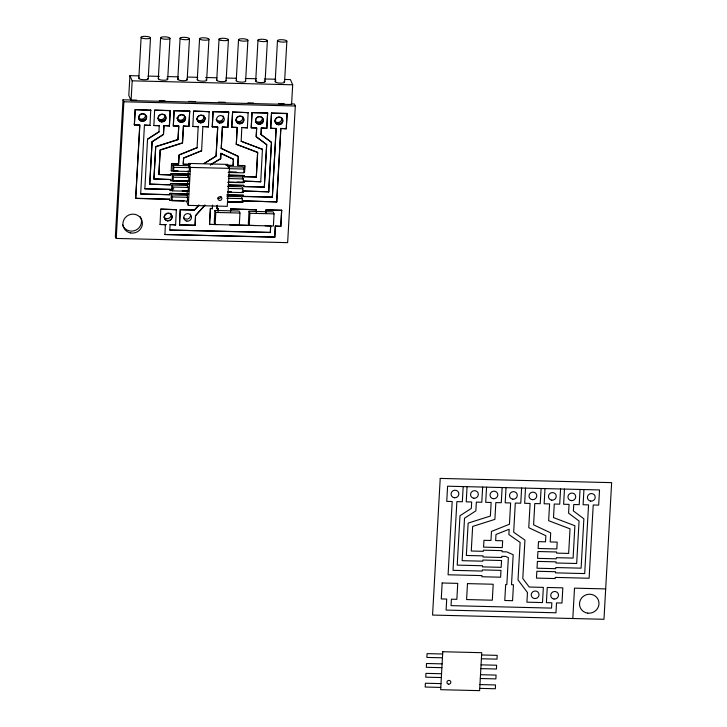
<?xml version="1.0" encoding="UTF-8"?>
<svg xmlns="http://www.w3.org/2000/svg" width="727" height="727" viewBox="0 0 727 727"><rect width="100%" height="100%" fill="white"/><g stroke="black" fill="none" stroke-linecap="round" stroke-linejoin="round"><path stroke-width="1.09" d="M136.649 100.117L123.027 99.781L115.357 236.429L116.229 238.429L287.647 242.645L295.307 105.997L294.435 104.006L291.036 103.916M116.229 238.429L123.899 101.78L123.027 99.781M138.957 75.872L129.915 75.644L128.806 95.382L131.078 100.571L291.582 104.524L292.69 84.786L290.427 79.597L284.775 79.461M131.078 100.571L132.187 80.833L129.915 75.644M134.304 124.844L139.757 124.971L135.649 198.235L169.627 199.271L135.731 198.435L139.848 125.171L134.304 124.844L135.158 109.659L150.825 110.24L135.158 109.659M134.395 125.044L135.24 109.859M138.83 78.198L141.129 37.204M169.864 193.373L188.647 194.036L169.864 193.373L169.882 194.709L140.665 193.991L144.437 125.089L149.971 125.426L144.437 125.089M148.208 78.898L150.498 37.904A4.707 1.172 3.2 0 0 143.764 36.386A4.707 1.172 3.2 0 0 143.183 38.386A4.707 1.172 3.2 0 0 150.507 37.886M144.855 188.775L170.182 189.402L144.855 188.775L147.545 139.193L158.877 131.878L147.545 139.193M149.971 125.426L150.743 110.041M189.111 183.967L170.418 183.504L170.436 184.84L149.698 184.14L152.088 141.656L163.421 134.331L163.911 125.571L169.455 125.907L163.911 125.571M149.789 184.331L152.088 141.656M153.87 125.517L159.322 125.653L153.87 125.517L154.633 110.141L170.218 110.522L169.455 125.907M158.313 78.68L160.612 37.677M153.897 178.915L170.736 179.533L153.897 178.915L155.714 146.563L177.951 139.511L178.715 125.935L173.262 125.798L174.116 110.613L189.702 111.004L188.929 126.38L183.395 126.053L188.929 126.38M153.988 179.115L155.714 146.563M158.968 132.069L159.24 125.453M189.665 174.098L170.972 173.635L170.99 174.971L158.831 174.48L160.204 149.889L182.45 142.837L183.395 126.053M158.913 174.68L160.204 149.889M152.17 141.856L163.511 134.531L164.002 125.771M167.683 79.37L169.982 38.386A4.707 1.172 3.2 0 0 163.239 36.868A4.707 1.172 3.2 0 0 162.657 38.867A4.707 1.172 3.2 0 0 169.991 38.367M160.022 224.498L165.474 224.634L160.022 224.498L160.785 209.112L176.452 209.694L160.785 209.112M169.364 125.707L170.218 110.522M275.397 226.197L280.858 226.333L275.315 225.997L274.779 237.202L164.92 234.503L165.383 224.434M155.796 146.763L178.042 139.711L178.806 126.135L173.353 125.998L174.116 110.613M183.867 200.761L169.564 200.407L169.545 199.071M172.317 190.592L170.118 190.538L170.091 189.202M178.288 180.66L189.374 181.132L170.672 180.669L170.645 179.333M177.824 170.963L171.227 170.8L171.517 163.766L178.533 163.939L171.517 163.766M177.788 79.161L180.087 38.158M186.921 195.318L171.336 194.927L171.118 198.725L171.99 200.725L187.575 201.106L187.148 191.265M171.672 188.856L171.89 185.058L187.475 185.449L188.338 187.439L188.129 191.237L172.544 190.856L171.672 188.856L173.898 188.911M172.444 175.189L172.226 178.987L173.099 180.987L188.684 181.368L188.893 177.57L188.02 175.58L172.444 175.189L173.317 177.188L173.099 180.987M188.575 165.711L172.999 165.32L172.781 169.118L173.653 171.118L189.238 171.499L189.447 167.701L188.575 165.711L188.702 163.43L227.66 164.393L229.405 168.382L227.278 206.341L188.32 205.377L186.575 201.388M270.362 232.54L270.635 225.888L270.362 232.54L169.854 230.059L170.063 224.552L175.607 224.879L170.063 224.552M171.99 200.725L172.208 196.926L171.336 194.927M172.544 190.856L172.762 187.057L171.89 185.058M173.653 171.118L173.871 167.319L172.999 165.32M178.533 163.939L179.042 154.869L196.999 147.708L179.133 155.069L178.624 164.138M175.607 224.879L176.37 209.503M160.294 150.089L182.541 143.037L183.477 126.253M187.166 79.852L189.456 38.867A4.707 1.172 3.2 0 0 182.722 37.341A4.707 1.172 3.2 0 0 182.141 39.349A4.707 1.172 3.2 0 0 189.465 38.84M204.914 205.05L195.536 215.519L195.081 225.361L179.496 224.979L180.26 209.594L194.409 209.939L198.825 205.014M179.496 224.979L180.26 209.594M183.213 164.057L183.549 157.941L201.506 150.78L183.64 158.141L183.295 164.257L190.31 164.429L183.295 164.257M188.847 126.18L189.702 111.004M187.366 187.348L187.757 180.387M187.92 177.479L188.248 171.527M188.32 205.377L190.447 167.419L188.702 163.43M192.828 126.48L198.28 126.616L192.828 126.48L193.591 111.095L209.267 111.676L193.591 111.095M197.271 79.643L199.571 38.64M197.09 147.908L198.198 126.416M195.081 225.361L195.536 215.519M201.597 150.98L202.869 126.525L208.413 126.861L202.869 126.525M208.949 39.322A4.707 1.172 3.2 0 1 201.615 39.831A4.707 1.172 3.2 0 1 202.197 37.822A4.707 1.172 3.2 0 1 208.949 39.322L206.641 80.334M208.413 126.861L209.176 111.476M212.22 126.762L217.673 126.889L216.037 156.041L204.014 163.548L216.128 156.241L217.764 127.089L212.22 126.762L213.075 111.576L228.66 111.958L227.887 127.343L222.353 127.007L227.887 127.343M212.311 126.961L213.075 111.576M216.746 80.115L219.045 39.122M217.264 224.57L209.476 224.379L210.367 208.44L212.402 208.685L210.367 208.44M209.558 224.579L210.457 208.631M212.32 208.485L212.502 205.15M212.402 208.685L212.593 205.35M214.938 210.448L214.256 222.598L215.128 224.588L215.81 212.448L214.938 210.448L239.092 211.039L239.965 213.038L239.283 225.188M216.991 208.594L218.245 208.831L216.991 208.594L217.182 205.232M217.082 208.794L217.264 205.432M210.412 164.974L220.663 158.795L220.872 153.288L233.422 159.168L233.167 165.483L226.152 165.311L233.167 165.483M221.153 148.299L238.256 156.323L237.747 165.402L244.763 165.574L244.463 172.599L244.854 165.774L237.838 165.602L238.347 156.523L221.244 148.499L222.353 127.007M220.663 158.795L220.872 153.288M221.244 148.499L222.435 127.207M218.064 212.011L218.164 208.631M226.124 80.815L228.414 39.821M227.805 127.143L228.66 111.958M228.805 175.062L244.208 175.443L244.236 176.779L256.313 177.079L257.685 152.488L236.302 144.364L237.238 127.57L231.704 127.234L232.549 112.058L248.225 112.64L232.549 112.058M231.786 127.434L232.64 112.258M236.23 80.597L238.529 39.594M230.45 212.12L230.623 208.931L256.422 209.767L230.623 208.931M233.076 165.283L233.422 159.168M230.532 212.32L230.713 209.131M236.302 144.364L237.156 127.37L231.704 127.234M241.155 141.265L262.547 149.398L241.155 141.265L241.827 127.489L247.371 127.825L241.827 127.489M245.599 81.297L247.898 40.303A4.707 1.172 3.2 0 0 241.155 38.785A4.707 1.172 3.2 0 0 240.573 40.785A4.707 1.172 3.2 0 0 247.907 40.285M242.464 178.815L242.564 176.915L228.096 176.561M226.988 196.299L241.455 196.653L242.327 198.653L242.118 202.451L227.651 202.097M227.542 186.43L242.009 186.784L242.882 188.784L242.673 192.582L228.196 192.219M242.564 176.915L243.436 178.915L243.227 182.713L227.642 182.323M227.533 166.665L243.118 167.046L243.99 169.046L243.781 172.844L228.196 172.453M227.406 201.833L242.809 202.206L242.782 200.87L276.76 201.906L242.782 200.87M286.329 128.779L280.786 128.443L286.329 128.779L287.092 113.394L271.507 113.012L270.662 128.197L276.196 128.534L272.343 197.235L243.127 196.517L243.1 195.181L227.705 194.8M243.336 191.001L268.745 191.828L243.336 191.001L243.363 192.337L241.155 192.282M266.845 128.297L261.311 127.97L266.845 128.297L267.618 112.921L252.033 112.531L251.178 127.716L256.631 127.852L256.14 136.612L266.709 144.673L264.328 187.157L243.681 186.648L243.654 185.312L228.26 184.931M229.614 182.123L243.918 182.468L243.89 181.132L260.729 181.741L243.89 181.132M242.809 202.206L242.873 201.07M243.127 196.517L243.1 195.181M243.363 192.337L243.427 191.201M243.681 186.648L243.654 185.312M243.918 182.468L243.981 181.332M244.236 176.779L244.208 175.443M247.371 127.825L248.134 112.44M266.709 144.673L256.231 136.812L256.722 128.052L251.269 127.916L252.033 112.531M255.704 81.079L258.003 40.076M249.025 211.284L248.343 223.434L249.216 225.434L249.897 213.284L249.025 211.284L273.179 211.884L274.052 213.874L273.37 226.024L209.476 224.379M256.313 177.079L257.603 152.288L236.211 144.164M256.249 212.956L256.34 209.567M268.745 191.828L271.516 142.447L261.038 134.586L261.311 127.97M261.038 134.586L261.393 128.17M265.082 81.769L267.372 40.785A4.707 1.172 3.2 0 0 260.639 39.267A4.707 1.172 3.2 0 0 260.057 41.266A4.707 1.172 3.2 0 0 267.382 40.757M260.729 181.741L262.456 149.199M266.764 128.097L267.618 112.921M264.328 187.157L266.627 144.473M265.9 212.993L266.082 209.803L281.658 210.194L280.858 226.333M265.982 213.193L266.082 209.803M276.196 128.534L270.744 128.397L271.507 113.012M268.663 191.628L271.425 142.247L260.948 134.386M275.188 81.56L277.487 40.558M272.343 197.235L276.115 128.334M274.779 237.202L275.315 225.997M276.678 201.706L280.786 128.443M276.76 201.906L280.876 128.643M284.557 82.251L286.856 41.266A4.707 1.172 3.2 0 0 280.113 39.74A4.707 1.172 3.2 0 0 279.531 41.748A4.707 1.172 3.2 0 0 286.865 41.239M280.767 226.133L281.658 210.194M286.238 128.579L287.092 113.394M463.181 486.581L462.327 501.766L456.874 501.63L453.021 570.332L482.237 571.058L482.301 569.913L501.003 570.377L500.612 577.211L481.919 576.747L481.983 575.611L448.086 574.775L452.194 501.512L446.741 501.385L447.596 486.199L599.53 489.943L598.675 505.12L593.223 504.992L589.115 578.247L555.219 577.411L555.155 578.556L536.453 578.092L536.844 571.258L555.537 571.722L555.473 572.858L584.699 573.576L588.552 504.874L583.099 504.738L583.945 489.553M467.07 486.681L466.225 501.857L471.678 501.993L471.314 508.418L459.982 515.734L457.21 565.115L482.537 565.742L482.474 566.878L501.167 567.342L501.557 560.508L482.855 560.044L482.792 561.189L462.145 560.681L464.526 518.197L475.858 510.872L476.349 502.112L481.801 502.248L482.655 487.063M486.554 487.154L485.7 502.339L491.152 502.475L490.389 516.052L468.152 523.104L466.334 555.455L483.091 555.873L483.028 557.009L501.721 557.473L501.784 556.328L505.601 556.428L508.346 557.636L506.837 584.581L505.665 584.553L504.774 600.502L512.562 600.693L513.453 584.744L511.508 584.699L513.189 554.71L506.792 551.893L502.039 551.775L502.103 550.639L483.41 550.175L483.346 551.32L471.269 551.021L472.65 526.43L494.887 519.378L495.832 502.593L501.285 502.721L502.139 487.544M506.028 487.635L505.183 502.82L510.636 502.957L509.436 524.249L491.479 531.41L490.97 540.479L483.964 540.306L483.573 547.14L502.275 547.604L502.657 540.77L495.65 540.597L495.987 534.481L509.164 529.238L508.864 534.536L520.123 542.424L518.015 579.955L527.457 592.541L526.911 602.183L542.496 602.565L543.351 587.38L529.201 587.034L522.786 578.474L524.939 540.097L513.671 532.219L515.307 503.066L520.759 503.202L521.613 488.017M525.512 488.117L524.658 503.302L530.11 503.438L528.756 527.693L545.859 535.708L545.514 541.824L538.498 541.651L538.116 548.485L556.818 548.949L557.2 542.115L550.194 541.942L550.702 532.864L533.591 524.849L534.79 503.547L540.243 503.684L541.097 488.499M544.986 488.599L544.141 503.784L549.594 503.911L548.649 520.705L570.041 528.829L568.659 553.42L556.582 553.12L556.646 551.984L537.944 551.52L537.562 558.354L556.264 558.818L556.328 557.673L573.085 558.091L574.893 525.739L553.501 517.606L554.265 504.029L559.717 504.165L560.572 488.98M564.47 489.08L563.616 504.256L569.068 504.393L568.578 513.153L579.065 521.014L576.675 563.498L556.028 562.989L556.091 561.853L537.398 561.389L537.008 568.223L555.71 568.687L555.773 567.542L581.1 568.169L583.872 518.787L573.385 510.927L573.748 504.511L579.201 504.647L580.055 489.462M572.812 618.513L574.512 588.152L605.682 588.915M180.351 209.794L194.5 210.139L198.916 205.214M195.627 215.719L205.005 205.25M210.33 164.775L220.581 158.595M147.999 76.09L159.304 76.371M167.219 76.562L178.524 76.844M187.566 77.062L197.735 77.316M205.65 77.507L216.955 77.789M225.997 78.016L236.166 78.262M245.208 78.489L256.513 78.761M264.428 78.961L275.733 79.234M132.187 80.833L292.69 84.786M159.349 100.68L165.029 100.817M188.866 101.407L195.672 101.571M218.382 102.134L225.188 102.298M247.898 102.852L253.569 102.998M278.55 103.616L284.221 103.752M123.899 101.78L295.307 105.997M170.309 110.722L154.633 110.141M174.198 110.813L189.783 111.204M213.156 111.776L228.741 112.158M252.115 112.73L267.7 113.121M271.598 113.212L287.183 113.594M190.447 167.419L229.405 168.382M173.871 167.319L189.447 167.701M229.523 168.691L243.99 169.046M177.742 170.763L171.227 170.8M228.978 172.026L236.684 172.217M187.73 171.208L189.929 171.263M229.069 172.226L236.766 172.417M189.756 174.298L170.972 173.635M228.896 175.262L244.299 175.643M158.831 174.48L170.99 174.971M244.145 176.579L256.222 176.879M173.317 177.188L188.893 177.57M228.969 178.56L243.436 178.915M173.88 180.55L170.672 180.669M237.229 182.113L243.827 182.268M189.202 184.167L170.418 183.504M228.342 185.131L243.745 185.512M149.698 184.14L170.436 184.84M243.59 186.448L264.237 186.957M172.762 187.057L188.338 187.439M228.414 188.429L242.882 188.784M172.235 190.392L170.118 190.538M227.869 191.764L231.168 191.846M182.213 190.837L188.82 191.001M227.96 191.964L231.259 192.046M226.688 194.972L243.191 195.381M243.036 196.317L272.252 197.035M172.208 196.926L187.784 197.308M226.742 198.271L242.327 198.653M183.777 200.561L169.564 200.407M231.722 201.742L242.718 202.006M266.164 210.003L281.749 210.394M215.81 212.448L239.965 213.038M249.897 213.284L274.052 213.874M270.726 226.088L265.182 225.752M179.415 224.779L194.99 225.161M164.166 224.525L166.419 224.579M270.271 232.34L169.854 230.059M274.697 237.011L164.92 234.503M442.652 654.009L427.076 653.628L426.858 657.426L442.443 657.808M481.61 654.972L497.195 655.354L496.986 659.153L481.401 658.762M442.098 663.878L426.522 663.497L426.304 667.295L441.889 667.677M481.056 664.841L496.641 665.223L496.432 669.022L480.847 668.631M441.553 673.747L425.967 673.366L425.749 677.164L441.334 677.546M480.511 674.711L496.087 675.092L495.878 678.891L480.293 678.5M440.998 683.616L425.413 683.235L425.195 687.033L440.78 687.415M479.956 684.58L495.532 684.961L495.323 688.76L479.738 688.369M220.963 153.488L233.503 159.367M255.441 225.506L229.732 224.879M169.882 194.709L140.665 193.991M220.99 196.608A1.963 1.89 -23.6 0 1 217.727 197.998M140.229 216.637A9.815 9.433 -23.6 0 1 135.795 230.168A9.815 9.433 -23.6 0 1 122.536 224.897M170.836 213.247A3.926 3.771 -23.6 0 1 169.055 218.227A3.926 3.771 -23.6 0 1 163.902 216.9M190.456 214.074A3.926 3.771 -23.6 0 1 183.595 217.7M145.455 114.493A3.926 3.771 -23.6 0 1 138.493 117.765M281.876 118.21A3.926 3.771 -23.6 0 1 274.442 120.464M184.313 115.093A3.926 3.771 -23.6 0 1 182.032 119.9A3.926 3.771 -23.6 0 1 177.052 118.065M164.829 114.621A3.926 3.771 -23.6 0 1 158.222 118.537M203.642 115.229A3.926 3.771 -23.6 0 1 201.87 120.209A3.926 3.771 -23.6 0 1 196.708 118.883M223.271 116.056A3.926 3.771 -23.6 0 1 216.192 119.364M242.745 116.538A3.926 3.771 -23.6 0 1 235.884 120.164M262.329 117.374A3.926 3.771 -23.6 0 1 255.622 120.936M146.854 116.829A4.707 4.526 -23.6 0 1 146.2 118.056M144.773 119.337A4.707 4.526 -23.6 0 1 138.375 117.865M282.249 121.782A4.707 4.526 -23.6 0 1 281.531 122.427M280.268 123.099A4.707 4.526 -23.6 0 1 274.515 120.809M283.875 81.497A4.707 1.172 3.2 0 1 282.903 82.96A4.707 1.172 3.2 0 1 276.76 82.624A4.707 1.172 3.2 0 1 275.924 81.061M262.774 121.3A4.707 4.526 -23.6 0 1 255.513 121.127M264.264 80.961A4.707 1.172 3.2 0 1 263.601 82.451A4.707 1.172 3.2 0 1 257.458 82.187A4.707 1.172 3.2 0 1 256.322 80.624M243.291 120.818A4.707 4.526 -23.6 0 1 242.945 121.164M241.309 122.136A4.707 4.526 -23.6 0 1 236.03 120.646M245.39 80.824A4.707 1.172 3.2 0 1 240.637 82.106A4.707 1.172 3.2 0 1 236.629 80.234M223.098 120.991A4.707 4.526 -23.6 0 1 216.292 119.782M225.752 80.224A4.707 1.172 3.2 0 1 221.617 81.651A4.707 1.172 3.2 0 1 216.982 79.852M205.414 117.847A4.707 4.526 -23.6 0 1 205.123 118.683M204.332 119.864A4.707 4.526 -23.6 0 1 196.599 118.892M206.077 79.634A4.707 1.172 3.2 0 1 202.015 81.17A4.707 1.172 3.2 0 1 197.771 79.225M185.812 117.783A4.707 4.526 -23.6 0 1 185.639 118.21M184.858 119.382A4.707 4.526 -23.6 0 1 176.943 117.992M186.475 79.098A4.707 1.172 3.2 0 1 185.512 80.57A4.707 1.172 3.2 0 1 179.369 80.224A4.707 1.172 3.2 0 1 178.524 78.661M165.374 118.901A4.707 4.526 -23.6 0 1 158.113 118.728M166.874 78.561A4.707 1.172 3.2 0 1 166.256 80.043A4.707 1.172 3.2 0 1 160.185 79.825A4.707 1.172 3.2 0 1 158.813 78.271M147.926 78.371A4.707 1.172 3.2 0 1 143.355 79.716A4.707 1.172 3.2 0 1 139.239 77.834M440.226 478.411L432.565 615.06L603.973 619.286L611.643 482.637L440.226 478.411M442.161 582.99L441.271 598.93L446.723 599.066L446.105 610.08L555.964 612.779L556.518 602.91L561.971 603.047L562.825 587.861L547.24 587.48L546.395 602.665L551.848 602.801L551.548 608.108L451.04 605.636L451.394 599.184L456.856 599.321L457.746 583.372L442.161 582.99M442.779 651.728L440.653 689.687L479.611 690.65L481.737 652.692L442.779 651.728M467.488 583.617L466.589 599.557L492.306 600.193L493.197 584.244L467.488 583.617M448.577 684.18A1.963 1.89 -23.6 0 0 450.685 681.544A1.963 1.89 -23.6 0 0 447.35 681.154A1.963 1.89 -23.6 0 0 448.577 684.18M454.375 497.75A3.926 3.771 -23.6 0 0 458.592 492.488A3.926 3.771 -23.6 0 0 451.912 491.706A3.926 3.771 -23.6 0 0 454.375 497.75M534.545 598.557A3.926 3.771 -23.6 0 0 538.762 593.296A3.926 3.771 -23.6 0 0 532.082 592.505A3.926 3.771 -23.6 0 0 534.545 598.557M473.859 498.231A3.926 3.771 -23.6 0 0 478.075 492.97A3.926 3.771 -23.6 0 0 471.387 492.179A3.926 3.771 -23.6 0 0 473.859 498.231M493.333 498.713A3.926 3.771 -23.6 0 0 497.55 493.451A3.926 3.771 -23.6 0 0 490.87 492.661A3.926 3.771 -23.6 0 0 493.333 498.713M587.789 613.143A9.815 9.433 -23.6 0 0 598.33 599.993A9.815 9.433 -23.6 0 0 581.618 598.021A9.815 9.433 -23.6 0 0 587.789 613.143M532.291 499.667A3.926 3.771 -23.6 0 0 536.508 494.415A3.926 3.771 -23.6 0 0 529.829 493.624A3.926 3.771 -23.6 0 0 532.291 499.667M571.249 500.63A3.926 3.771 -23.6 0 0 575.466 495.369A3.926 3.771 -23.6 0 0 568.787 494.578A3.926 3.771 -23.6 0 0 571.249 500.63M590.733 501.112A3.926 3.771 -23.6 0 0 594.95 495.85A3.926 3.771 -23.6 0 0 588.261 495.06A3.926 3.771 -23.6 0 0 590.733 501.112M551.775 500.149A3.926 3.771 -23.6 0 0 555.991 494.887A3.926 3.771 -23.6 0 0 549.303 494.096A3.926 3.771 -23.6 0 0 551.775 500.149M554.029 599.03A3.926 3.771 -23.6 0 0 558.245 593.777A3.926 3.771 -23.6 0 0 551.557 592.987A3.926 3.771 -23.6 0 0 554.029 599.03M512.817 499.195A3.926 3.771 -23.6 0 0 517.033 493.933A3.926 3.771 -23.6 0 0 510.345 493.142A3.926 3.771 -23.6 0 0 512.817 499.195M161.221 121.663A3.926 3.771 -23.6 0 0 165.701 116.611A3.926 3.771 -23.6 0 0 159.077 115.484A3.926 3.771 -23.6 0 0 161.221 121.663M161.312 121.863A3.926 3.771 -23.6 0 0 165.792 116.811A3.926 3.771 -23.6 0 0 159.168 115.684A3.926 3.771 -23.6 0 0 161.312 121.863M219.518 200.425A1.963 1.89 -23.6 0 0 221.762 197.898A1.963 1.89 -23.6 0 0 218.454 197.335A1.963 1.89 -23.6 0 0 219.518 200.425M239.138 123.581A3.926 3.771 -23.6 0 0 243.618 118.528A3.926 3.771 -23.6 0 0 236.993 117.401A3.926 3.771 -23.6 0 0 239.138 123.581M239.228 123.781A3.926 3.771 -23.6 0 0 243.709 118.728A3.926 3.771 -23.6 0 0 237.084 117.601A3.926 3.771 -23.6 0 0 239.228 123.781M200.179 122.618A3.926 3.771 -23.6 0 0 204.66 117.574A3.926 3.771 -23.6 0 0 198.035 116.447A3.926 3.771 -23.6 0 0 200.179 122.618M200.27 122.818A3.926 3.771 -23.6 0 0 204.75 117.774A3.926 3.771 -23.6 0 0 198.126 116.647A3.926 3.771 -23.6 0 0 200.27 122.818M278.096 124.535A3.926 3.771 -23.6 0 0 282.576 119.492A3.926 3.771 -23.6 0 0 275.951 118.365A3.926 3.771 -23.6 0 0 278.096 124.535M278.187 124.735A3.926 3.771 -23.6 0 0 282.667 119.691A3.926 3.771 -23.6 0 0 276.042 118.565A3.926 3.771 -23.6 0 0 278.187 124.735M141.738 121.182A3.926 3.771 -23.6 0 0 146.227 116.129A3.926 3.771 -23.6 0 0 139.602 115.011A3.926 3.771 -23.6 0 0 141.738 121.182M141.829 121.382A3.926 3.771 -23.6 0 0 146.309 116.329A3.926 3.771 -23.6 0 0 139.684 115.211A3.926 3.771 -23.6 0 0 141.829 121.382M258.612 124.063A3.926 3.771 -23.6 0 0 263.101 119.01A3.926 3.771 -23.6 0 0 256.477 117.883A3.926 3.771 -23.6 0 0 258.612 124.063M258.703 124.262A3.926 3.771 -23.6 0 0 263.183 119.21A3.926 3.771 -23.6 0 0 256.558 118.083A3.926 3.771 -23.6 0 0 258.703 124.262M167.374 220.635A3.926 3.771 -23.6 0 0 171.854 215.592A3.926 3.771 -23.6 0 0 165.229 214.465A3.926 3.771 -23.6 0 0 167.374 220.635M167.455 220.835A3.926 3.771 -23.6 0 0 171.935 215.792A3.926 3.771 -23.6 0 0 165.32 214.665A3.926 3.771 -23.6 0 0 167.455 220.835M180.696 122.145A3.926 3.771 -23.6 0 0 185.185 117.092A3.926 3.771 -23.6 0 0 178.56 115.966A3.926 3.771 -23.6 0 0 180.696 122.145M180.787 122.336A3.926 3.771 -23.6 0 0 185.267 117.292A3.926 3.771 -23.6 0 0 178.642 116.166A3.926 3.771 -23.6 0 0 180.787 122.336M130.715 232.976A9.815 9.433 -23.6 0 0 141.91 220.354A9.815 9.433 -23.6 0 0 125.362 217.546A9.815 9.433 -23.6 0 0 130.715 232.976M186.848 221.117A3.926 3.771 -23.6 0 0 191.328 216.073A3.926 3.771 -23.6 0 0 184.713 214.947A3.926 3.771 -23.6 0 0 186.848 221.117M219.654 123.099A3.926 3.771 -23.6 0 0 224.143 118.047A3.926 3.771 -23.6 0 0 217.518 116.929A3.926 3.771 -23.6 0 0 219.654 123.099M221.099 40.303A4.707 1.172 3.2 0 0 228.423 39.803A4.707 1.172 3.2 0 0 221.68 38.304A4.707 1.172 3.2 0 0 221.099 40.303"/></g></svg>
